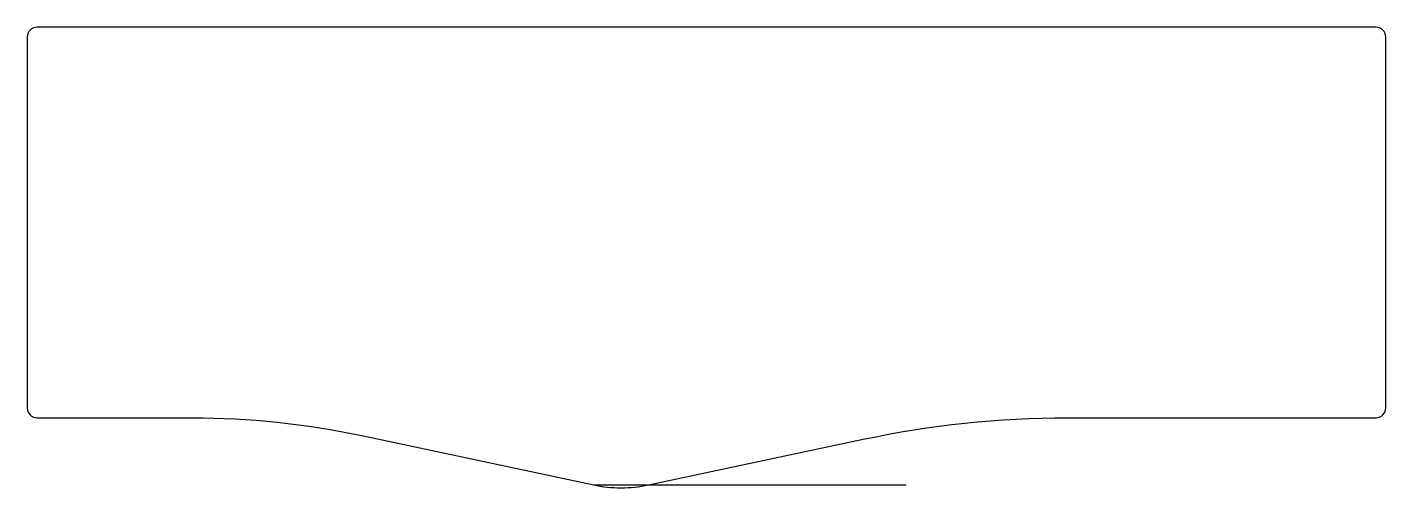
# Model space of a CAD drawing. Header units: millimetres. Extents: x 3 to 341, y -115 to 0.
import ezdxf

# ---------------------------------------------------------------- set-up
doc = ezdxf.new("R2010")
doc.units = ezdxf.units.MM
doc.layers.get('0').update_dxf_attribs({"linetype": 'CONTINUOUS'})

msp = doc.modelspace()

# ---------------------------------------------------------------- linework, layer by layer
for p, q in [((143.88, -114.08), (221.78, -114.08)), ((157.51, -114.08), (214.7, -114.08))]:
    msp.add_line(p, q)
msp.add_lwpolyline([(338.91, 0.05), (5.11, 0.05, 0.414214), (2.61, -2.45), (2.61, -94.84, 0.414214), (5.11, -97.34), (43.73, -97.34, -0.052408), (86.04, -101.79), (143.88, -114.08, 0.105104), (157.51, -114.08), (211.08, -102.7, -0.052408), (262.02, -97.34), (338.91, -97.34, 0.414214), (341.41, -94.84), (341.41, -2.45, 0.414214)], format="xyb", close=True)

doc.saveas('drawing.dxf')
